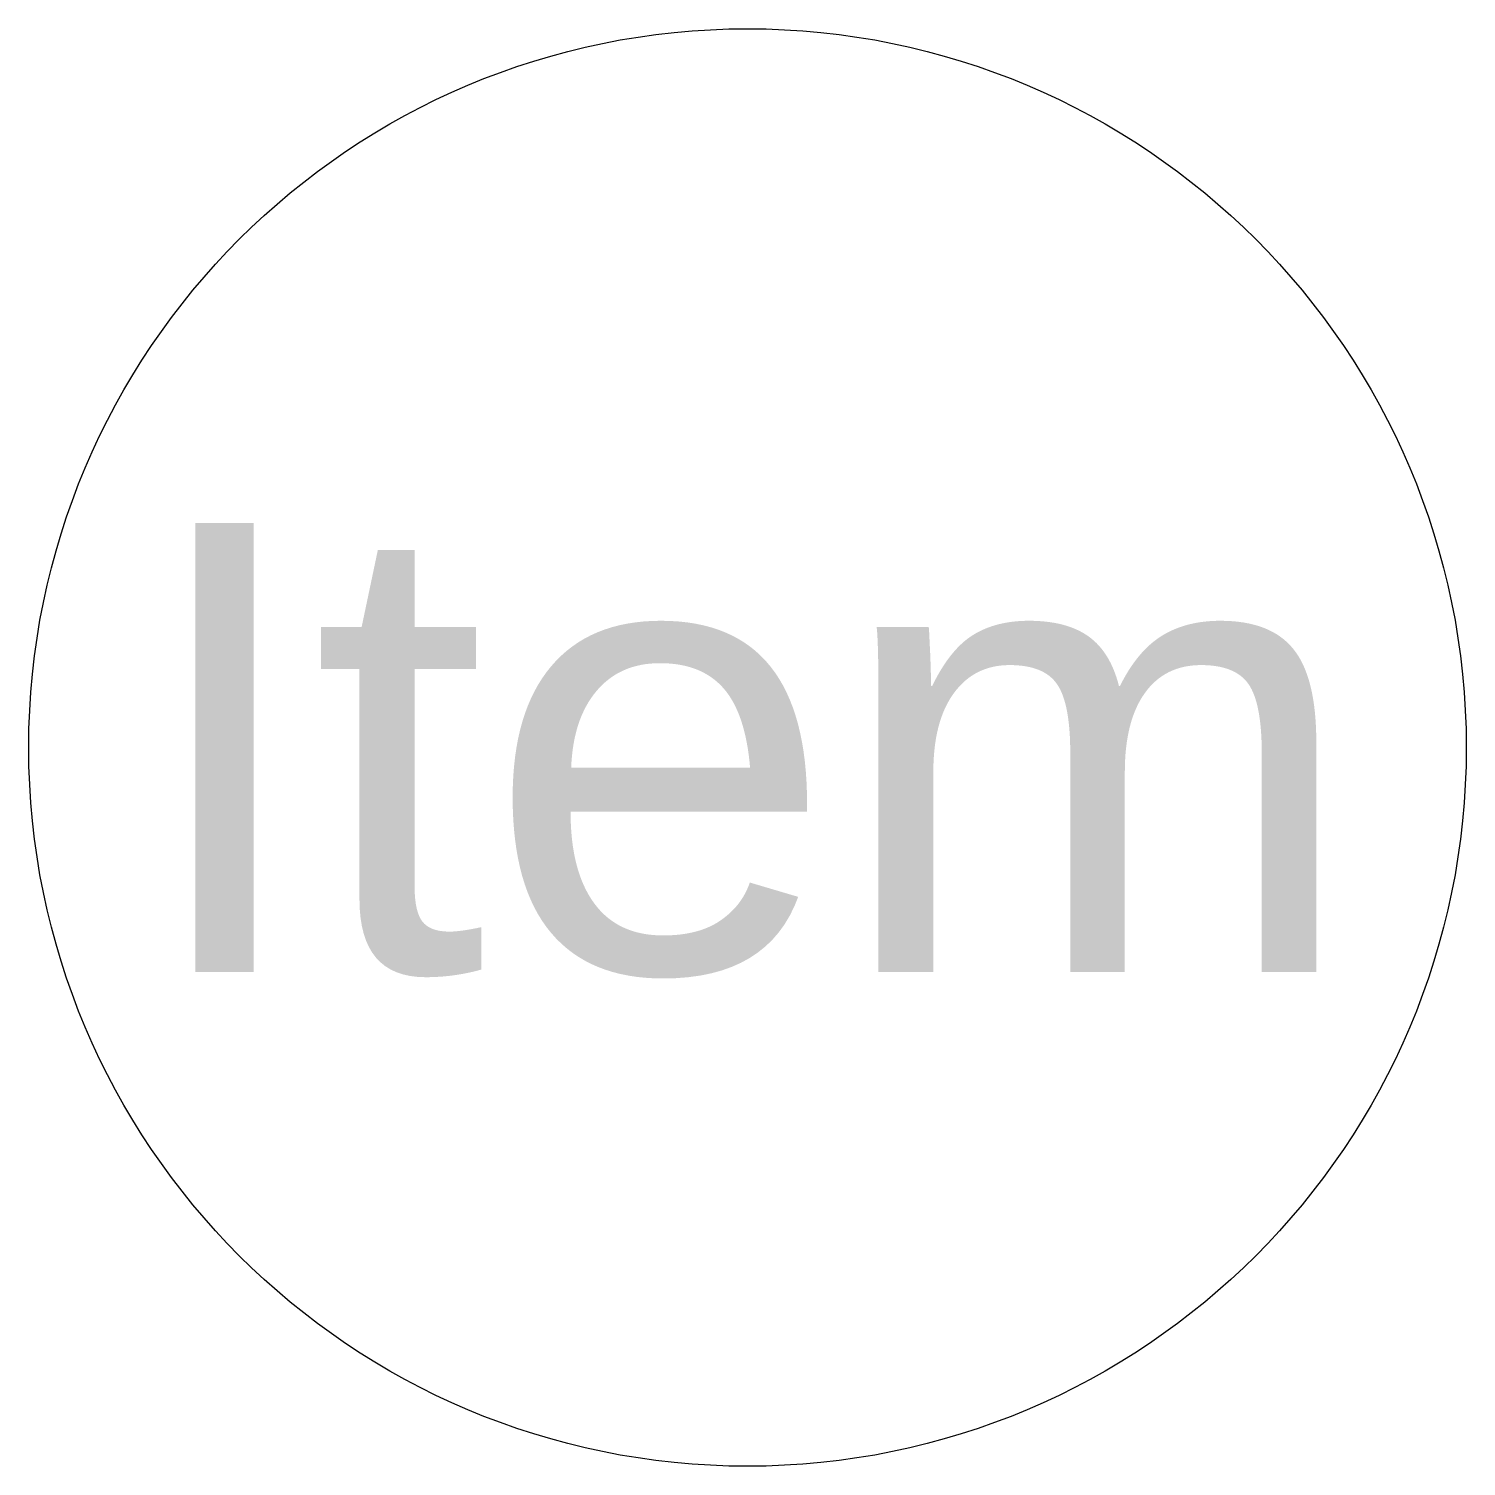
# Model space of a CAD drawing. Header units: millimetres. Extents: x -4 to 4, y -4 to 4.
import ezdxf
from ezdxf.enums import TextEntityAlignment as Align

# ---------------------------------------------------------------- set-up
doc = ezdxf.new("R2010")
doc.units = ezdxf.units.MM
doc.header["$LTSCALE"] = 0.1
doc.layers.add('QUOTA', color=3, linetype='Continuous', lineweight=25)
doc.styles.get("Standard").update_dxf_attribs({"font": 'arial.ttf'})

msp = doc.modelspace()

# ---------------------------------------------------------------- linework, layer by layer
at = {"layer": 'QUOTA'}
msp.add_circle((0, 0), 4, dxfattribs=at)

# ---------------------------------------------------------------- texts
at = {"layer": 'QUOTA', "color": 2, "flags": 8}
msp.add_attdef('Item', text='1', height=2.5, dxfattribs=at).set_placement((0, 0), align=Align.MIDDLE_CENTER)

doc.saveas('drawing.dxf')
